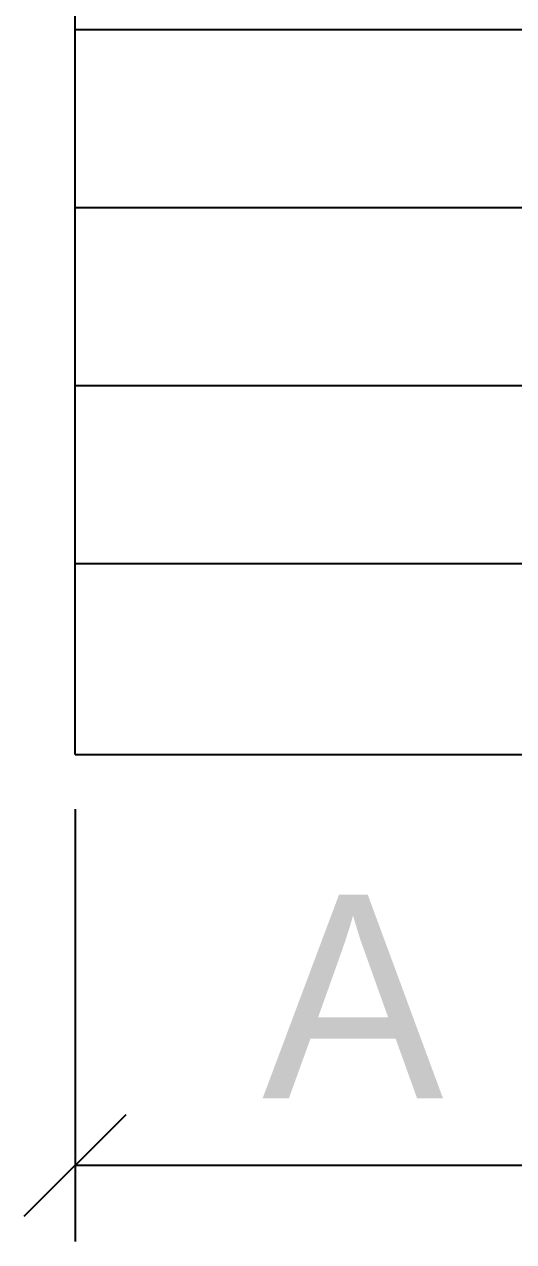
# Model space of a CAD drawing. Extents: x 10000 to 886466, y 10000 to 584000.
# Drawn here: x 465809 to 485054, y 127925 to 175771 of the extents above; entities that cross this region are included whole.
import ezdxf

# ---------------------------------------------------------------- set-up
doc = ezdxf.new("R2010")
doc.units = 0
for name, color, linetype in [('A-DIM', 5, 'CONTINUOUS'), ('A-TEXT', 7, 'CONTINUOUS'), ('A-VIS', 7, 'CONTINUOUS')]:
    doc.layers.add(name, color=color, linetype=linetype)

msp = doc.modelspace()

# ---------------------------------------------------------------- linework, layer by layer
at = {"layer": 'A-DIM'}
for p, q in [((467809.25, 144925), (467809.25, 127925)), ((465809.25, 128925), (469809.25, 132925)), ((467809.25, 130925), (540190.75, 130925))]:
    msp.add_line(p, q, dxfattribs=at)
at = {"layer": 'A-VIS'}
for p, q in [((467809.25, 147075), (467809.25, 218075)), ((467809.25, 175575), (538809.25, 175575)), ((467809.25, 168575), (538809.25, 168575)), ((467809.25, 161575), (538809.25, 161575)), ((467809.25, 154575), (538809.25, 154575)), ((467809.25, 147075), (496219.016, 147075))]:
    msp.add_line(p, q, dxfattribs=at)

# ---------------------------------------------------------------- texts
at = {"layer": 'A-TEXT'}
msp.add_text('A', height=8000, dxfattribs=at).set_placement((475159.25, 133558.098))

doc.saveas('drawing.dxf')
